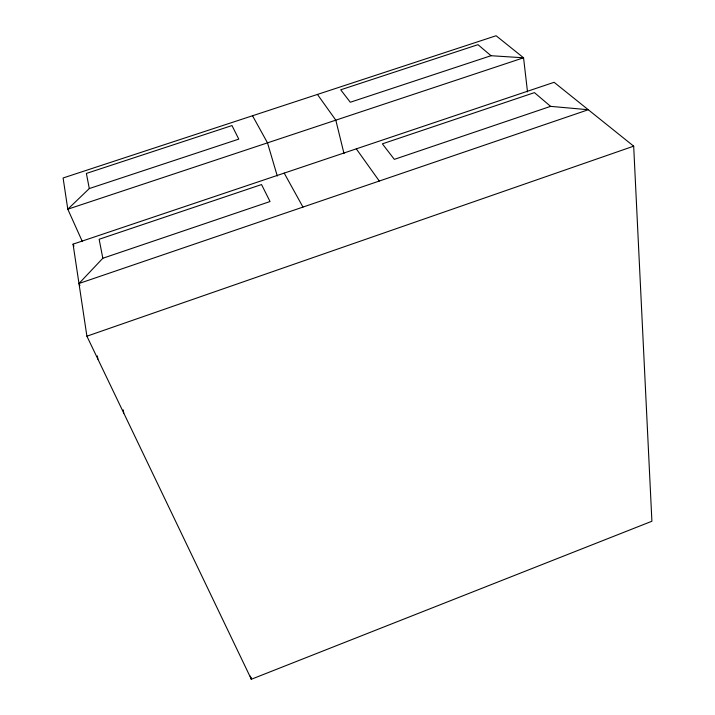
<?xml version="1.0" encoding="UTF-8"?>
<svg xmlns="http://www.w3.org/2000/svg" width="715" height="715" viewBox="0 0 715 715"><rect width="100%" height="100%" fill="white"/><g stroke="black" fill="none" stroke-linecap="round" stroke-linejoin="round"><path stroke-width="1.07" d="M79.91 285.517L78.972 283.506L102.826 258.258L270.038 201.532L261.538 184.559L99.144 239.266L102.826 258.258M89.312 188.546L86.381 173.432L231.982 125.563L238.774 139.121L89.312 188.546L67.791 209.2L82.368 241.599M86.899 336.202L633.678 146.164L651.901 521.244L251.331 679.25L86.899 336.202L73.055 244.146L554.098 82.305L633.678 146.164M78.972 283.506L588.284 109.735L550.604 106.356L394.34 159.365L382.373 143.849L534.436 92.628L550.604 106.356M490.999 55.716L350.296 102.245L340.706 89.804L477.986 44.67L490.999 55.716L523.559 57.79L527.509 91.886M317.433 94.434L335.809 120.165L344.013 153.6M356.302 148.854L379.29 181.038M252.529 115.75L267.499 142.857L277.295 176.033M284.204 173.11L302.963 207.082M73.055 244.146L73.976 246.166M250.259 676.104L251.331 679.25L250.777 677.087M123.168 409.847L123.758 413.091M97.383 355.918L97.901 359.144M523.559 57.79L67.791 209.2L63.099 177.972L496.094 35.75L523.559 57.79"/></g></svg>
